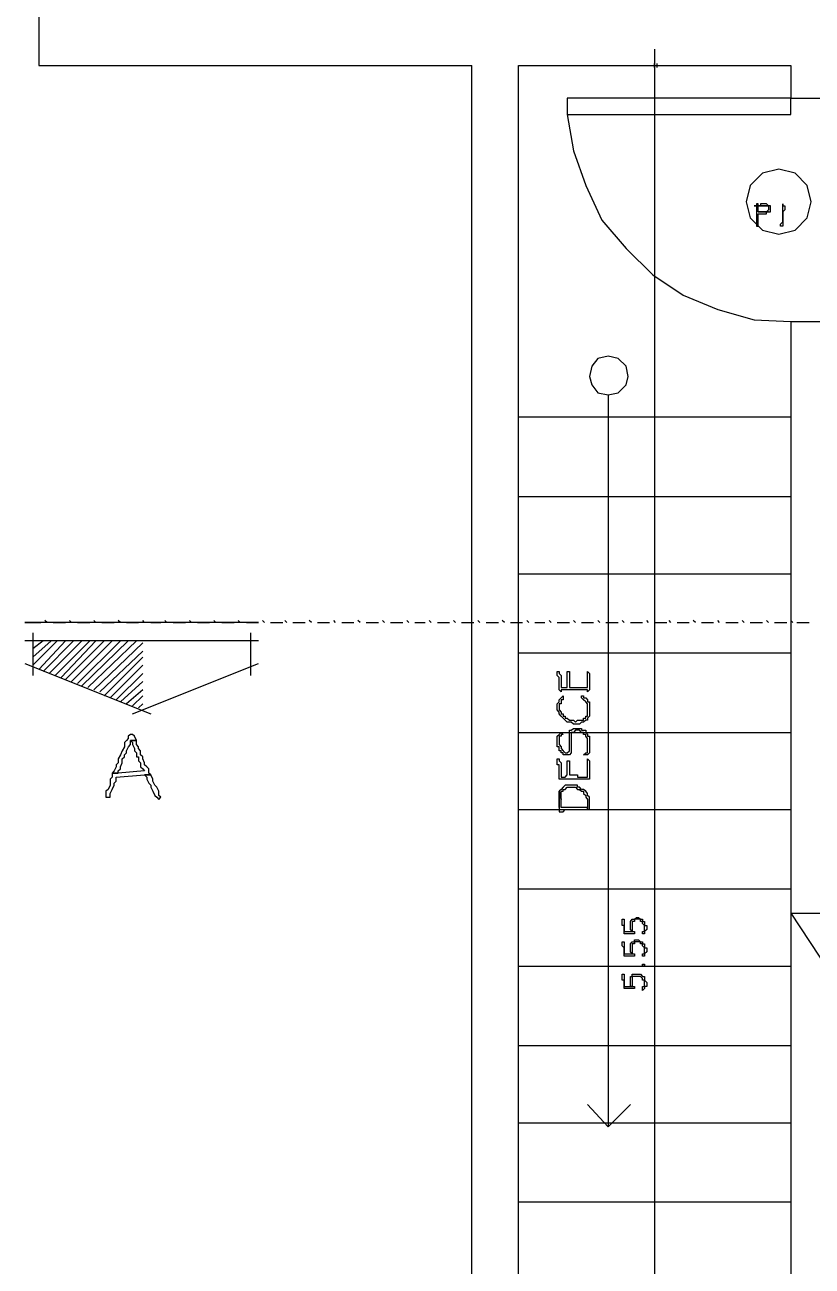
# Model space of a CAD drawing. Header units: millimetres. Extents: x -518.8 to -461.2, y 3.5 to 44.2.
# Drawn here: x -504.288 to -501.821, y 10.067 to 13.954 of the extents above; entities that cross this region are included whole.
import ezdxf

# ---------------------------------------------------------------- set-up
doc = ezdxf.new("R2010")
doc.units = ezdxf.units.MM
doc.header["$MEASUREMENT"] = 0
for name, color, linetype in [('10', 10, 'Continuous'), ('16', 16, 'Continuous'), ('3', 3, 'Continuous'), ('5', 5, 'Continuous'), ('6', 6, 'Continuous'), ('MYSOLIDS', 7, 'Continuous')]:
    doc.layers.add(name, color=color, linetype=linetype)

msp = doc.modelspace()

# ---------------------------------------------------------------- linework, layer by layer
at = {"layer": '10'}
for points in [[(-504.2436, 15.8067), (-504.2436, 13.827)], [(-504.2436, 13.827), (-502.888, 13.827)], [(-502.888, 8.1097), (-502.888, 13.827)], [(-500.5324, 8.2631), (-502.7414, 8.2631), (-502.7414, 8.2631), (-502.7414, 13.827)], [(-502.7414, 13.827), (-501.888, 13.827)], [(-501.888, 13.827), (-501.888, 13.7248)], [(-502.5887, 13.6736), (-501.888, 13.6736), (-501.888, 13.7248), (-502.5887, 13.7248), (-502.5887, 13.6736)], [(-501.888, 13.7248), (-501.7354, 13.7248)], [(-501.888, 13.0248), (-501.7354, 13.0248)], [(-501.888, 13.0248), (-501.888, 11.1721)], [(-501.888, 11.1721), (-500.5324, 11.1721)]]:
    msp.add_lwpolyline(points, dxfattribs=at)
at = {"layer": '16'}
for points in [[(-502.3151, 13.8774), (-502.3151, 8.212)], [(-502.6902, 13.827), (-502.2639, 13.827)], [(-502.3151, 13.8203), (-502.3151, 13.827), (-502.3151, 13.827), (-502.3151, 13.827), (-502.3151, 13.827), (-502.3151, 13.833)], [(-502.3083, 13.833), (-502.3083, 13.827), (-502.3083, 13.827), (-502.3083, 13.827), (-502.3083, 13.827), (-502.3083, 13.8203)]]:
    msp.add_lwpolyline(points, dxfattribs=at)
at = {"layer": '3'}
for points in [[(-502.7414, 12.4774), (-501.888, 12.4774)], [(-502.7414, 12.2353), (-501.888, 12.2353)], [(-502.7414, 11.9872), (-501.888, 11.9872)], [(-502.7414, 11.7383), (-501.888, 11.7383)], [(-502.7414, 11.4969), (-501.888, 11.4969)], [(-502.7414, 11.2488), (-501.888, 11.2488)], [(-501.888, 11.1721), (-500.5324, 9.1157)], [(-502.7414, 11.0067), (-501.888, 11.0067)], [(-502.7414, 10.7586), (-501.888, 10.7586)], [(-502.7414, 10.5165), (-501.888, 10.5165)], [(-502.7414, 10.2684), (-501.888, 10.2684)]]:
    msp.add_lwpolyline(points, dxfattribs=at)
at = {"layer": '5'}
for points in [[(-502.3978, 12.8526), (-502.4038, 12.8849), (-502.4293, 12.9097), (-502.4609, 12.9165), (-502.4933, 12.9097), (-502.5121, 12.8849), (-502.5188, 12.8526), (-502.5121, 12.827), (-502.4933, 12.8015), (-502.4609, 12.7954), (-502.4293, 12.8015), (-502.4038, 12.827), (-502.3978, 12.8526)], [(-502.4609, 12.7954), (-502.4609, 10.5037), (-502.391, 10.5736)], [(-502.4609, 10.5037), (-502.5248, 10.5736)]]:
    msp.add_lwpolyline(points, dxfattribs=at)
at = {"layer": '6'}
for points in [[(-502.5887, 13.6736), (-502.5692, 13.5594), (-502.5308, 13.4511), (-502.4805, 13.3428), (-502.4038, 13.2541), (-502.3211, 13.1714), (-502.2256, 13.1075), (-502.1173, 13.0631), (-502.003, 13.0308), (-501.888, 13.0248)], [(-501.8248, 13.4), (-501.8376, 13.4511), (-501.8752, 13.4894), (-501.9263, 13.5022), (-501.9775, 13.4894), (-502.0158, 13.4511), (-502.0286, 13.4), (-502.0158, 13.3496), (-501.9775, 13.3112), (-501.9263, 13.2985), (-501.8752, 13.3112), (-501.8376, 13.3496), (-501.8248, 13.4)], [(-501.888, 12.7255), (-502.7414, 12.7255)], [(-504.2181, 12.0827), (-504.2248, 12.0887)], [(-504.1421, 12.0827), (-504.1481, 12.0887)], [(-504.0654, 12.0827), (-504.0714, 12.0887)], [(-503.9887, 12.0827), (-503.9955, 12.0887)], [(-503.9128, 12.0827), (-503.9188, 12.0887)], [(-503.8429, 12.0827), (-503.8489, 12.0887)], [(-503.7662, 12.0827), (-503.7722, 12.0887)], [(-503.6895, 12.0827), (-503.6963, 12.0887)], [(-503.6136, 12.0827), (-503.6196, 12.0887)], [(-503.5369, 12.0827), (-503.5436, 12.0887)], [(-503.4669, 12.0827), (-503.4737, 12.0887)], [(-503.3902, 12.0827), (-503.397, 12.0887)], [(-503.3143, 12.0827), (-503.3203, 12.0887)], [(-503.2376, 12.0827), (-503.2444, 12.0887)], [(-503.1617, 12.0827), (-503.1677, 12.0887)], [(-503.085, 12.0827), (-503.091, 12.0887)], [(-503.0151, 12.0827), (-503.0211, 12.0887)], [(-502.9384, 12.0827), (-502.9451, 12.0887)], [(-502.8624, 12.0827), (-502.8684, 12.0887)], [(-502.7857, 12.0827), (-502.7925, 12.0887)], [(-502.709, 12.0827), (-502.7158, 12.0887)], [(-502.6391, 12.0827), (-502.6459, 12.0887)], [(-502.5632, 12.0827), (-502.5692, 12.0887)], [(-502.4865, 12.0827), (-502.4933, 12.0887)], [(-502.4105, 12.0827), (-502.4166, 12.0887)], [(-502.3339, 12.0827), (-502.3399, 12.0887)], [(-502.2639, 12.0827), (-502.2699, 12.0887)], [(-502.1872, 12.0827), (-502.194, 12.0887)], [(-502.1113, 12.0827), (-502.1173, 12.0887)], [(-502.0346, 12.0827), (-502.0406, 12.0887)], [(-501.9579, 12.0827), (-501.9647, 12.0887)], [(-501.882, 12.0827), (-501.888, 12.0887)], [(-504.288, 12.0827), (-504.2376, 12.0827)], [(-503.5564, 12.0827), (-504.288, 12.0827)], [(-504.2624, 12.0503), (-504.2624, 11.9172)], [(-504.1993, 12.0827), (-504.1609, 12.0827)], [(-504.1226, 12.0827), (-504.0842, 12.0827)], [(-504.0466, 12.0827), (-504.0083, 12.0827)], [(-503.9699, 12.0827), (-503.9316, 12.0827)], [(-503.8933, 12.0827), (-503.8617, 12.0827)], [(-503.8233, 12.0827), (-503.785, 12.0827)], [(-503.7474, 12.0827), (-503.709, 12.0827)], [(-503.6707, 12.0827), (-503.6324, 12.0827)], [(-503.594, 12.0827), (-503.5564, 12.0827)], [(-503.5812, 12.0503), (-503.5812, 11.9172)], [(-503.5181, 12.0827), (-503.4797, 12.0827)], [(-503.4481, 12.0827), (-503.4098, 12.0827)], [(-503.3714, 12.0827), (-503.3331, 12.0827)], [(-503.2948, 12.0827), (-503.2572, 12.0827)], [(-503.2188, 12.0827), (-503.1805, 12.0827)], [(-503.1421, 12.0827), (-503.1038, 12.0827)], [(-503.0662, 12.0827), (-503.0339, 12.0827)], [(-502.9955, 12.0827), (-502.9579, 12.0827)], [(-502.9196, 12.0827), (-502.8812, 12.0827)], [(-502.8429, 12.0827), (-502.8045, 12.0827)], [(-502.7669, 12.0827), (-502.7286, 12.0827)], [(-502.6902, 12.0827), (-502.6587, 12.0827)], [(-502.6203, 12.0827), (-502.582, 12.0827)], [(-502.5436, 12.0827), (-502.506, 12.0827)], [(-502.4677, 12.0827), (-502.4293, 12.0827)], [(-502.391, 12.0827), (-502.3527, 12.0827)], [(-502.3151, 12.0827), (-502.2767, 12.0827)], [(-502.2444, 12.0827), (-502.2068, 12.0827)], [(-502.1684, 12.0827), (-502.1301, 12.0827)], [(-502.0918, 12.0827), (-502.0534, 12.0827)], [(-502.0158, 12.0827), (-501.9775, 12.0827)], [(-501.9391, 12.0827), (-501.9008, 12.0827)], [(-501.8692, 12.0827), (-501.8308, 12.0827)], [(-503.5564, 12.0248), (-504.288, 12.0248)], [(-504.1865, 12.0248), (-504.2624, 11.9488)], [(-504.2053, 12.0248), (-504.2624, 11.9744)], [(-504.2308, 12.0248), (-504.2624, 12)], [(-504.2564, 12.0248), (-504.2624, 12.0248)], [(-504.1609, 12.0248), (-504.2436, 11.936)], [(-504.1354, 12.0248), (-504.2308, 11.9293)], [(-504.1098, 12.0248), (-504.2121, 11.9233)], [(-504.0842, 12.0248), (-504.1925, 11.9172)], [(-504.0654, 12.0248), (-504.1737, 11.9105)], [(-504.0399, 12.0248), (-504.1609, 11.9045)], [(-504.0143, 12.0248), (-504.1421, 11.8977)], [(-503.9887, 12.0248), (-504.1226, 11.8917)], [(-503.9639, 12.0248), (-504.1098, 11.8849)], [(-503.9384, 12.0248), (-504.091, 11.8789)], [(-503.9188, 12.0188), (-504.0714, 11.8721)], [(-503.9188, 11.9932), (-504.0527, 11.8661)], [(-503.9188, 11.9744), (-504.0399, 11.8533)], [(-504.288, 11.9548), (-503.8933, 11.7962)], [(-503.9188, 11.9488), (-504.0211, 11.8466)], [(-503.9511, 11.7962), (-503.5564, 11.9548)], [(-503.9188, 11.9233), (-504.0015, 11.8406)], [(-503.9188, 11.8977), (-503.9887, 11.8338)], [(-503.9188, 11.8721), (-503.9699, 11.8278)], [(-503.9188, 11.8533), (-503.9511, 11.8218)], [(-503.9188, 11.8278), (-503.9316, 11.815)], [(-501.888, 11.1721), (-501.888, 9.1157)]]:
    msp.add_lwpolyline(points, dxfattribs=at)
at = {"layer": 'MYSOLIDS'}
for points in [[(-501.9963, 13.3939), (-501.9963, 13.3939), (-501.9963, 13.3872), (-501.9963, 13.3872), (-502.003, 13.3872), (-501.9707, 13.3872), (-501.9707, 13.3872), (-501.9647, 13.3872), (-501.9647, 13.3872), (-501.9579, 13.3872), (-501.9579, 13.3872), (-501.9579, 13.3812), (-501.9579, 13.3812), (-501.9579, 13.3812), (-501.9579, 13.3744), (-501.9579, 13.3744), (-501.9647, 13.3684), (-501.9647, 13.3684), (-501.9647, 13.3684), (-501.9707, 13.3684), (-501.9707, 13.3684), (-501.9707, 13.3684), (-501.9775, 13.3684), (-501.9775, 13.3684), (-501.9835, 13.3684), (-501.9902, 13.3684), (-501.9902, 13.3684), (-501.9579, 13.3684), (-501.9579, 13.3684), (-501.9579, 13.3684), (-501.9519, 13.3684), (-501.9519, 13.3744), (-501.9519, 13.3744), (-501.9519, 13.3812), (-501.9519, 13.3812), (-501.9519, 13.3812), (-501.9519, 13.3872), (-501.9579, 13.3872), (-501.9579, 13.3872), (-501.9902, 13.3872), (-501.9902, 13.3939), (-501.9963, 13.3939), (-501.9963, 13.3939)], [(-502.003, 13.3872), (-501.9963, 13.3872), (-501.9963, 13.3872), (-501.9963, 13.3812), (-501.9963, 13.3812), (-501.9963, 13.3744), (-501.9963, 13.3744), (-501.9963, 13.3684), (-501.9963, 13.3684), (-501.9963, 13.3624), (-501.9963, 13.3624), (-501.9963, 13.3556), (-501.9963, 13.3556), (-501.9963, 13.3496), (-501.9963, 13.3428), (-501.9963, 13.3428), (-501.9963, 13.3368), (-501.9963, 13.3368), (-501.9963, 13.33), (-501.9963, 13.33), (-501.9963, 13.324), (-501.9963, 13.324), (-501.9963, 13.324), (-501.9963, 13.324), (-501.9963, 13.324), (-501.9902, 13.324), (-501.9902, 13.324), (-501.9902, 13.33), (-501.9902, 13.33), (-501.9902, 13.3368), (-501.9902, 13.3368), (-501.9902, 13.3428), (-501.9902, 13.3428), (-501.9902, 13.3496), (-501.9902, 13.3496), (-501.9902, 13.3556), (-501.9902, 13.3556), (-501.9902, 13.3556), (-501.9902, 13.3624), (-501.9902, 13.3624), (-501.9902, 13.3624), (-501.9835, 13.3624), (-501.9835, 13.3624), (-501.9775, 13.3624), (-501.9707, 13.3624), (-501.9707, 13.3624), (-501.9647, 13.3624), (-501.9647, 13.3624), (-501.9647, 13.3684), (-501.9579, 13.3684), (-501.9902, 13.3684), (-501.9902, 13.3684), (-501.9902, 13.3744), (-501.9902, 13.3744), (-501.9902, 13.3744), (-501.9902, 13.3812), (-501.9902, 13.3812), (-501.9902, 13.3872), (-501.9902, 13.3872), (-501.9835, 13.3872), (-501.9835, 13.3872), (-501.9775, 13.3872), (-501.9775, 13.3872), (-501.9775, 13.3872), (-501.9707, 13.3872), (-501.9707, 13.3872), (-502.003, 13.3872), (-502.003, 13.3872)], [(-501.9707, 13.3939), (-501.9707, 13.3939), (-501.9775, 13.3939), (-501.9775, 13.3939), (-501.9835, 13.3939), (-501.9835, 13.3872), (-501.9902, 13.3872), (-501.9902, 13.3872), (-501.9579, 13.3872), (-501.9579, 13.3872), (-501.9647, 13.3939), (-501.9647, 13.3939), (-501.9707, 13.3939), (-501.9707, 13.3939)], [(-501.9203, 13.324), (-501.9203, 13.33), (-501.9203, 13.33), (-501.9203, 13.33), (-501.9136, 13.3368), (-501.9136, 13.3368), (-501.9136, 13.3428), (-501.9136, 13.3428), (-501.9136, 13.3496), (-501.9136, 13.3496), (-501.9136, 13.3556), (-501.9136, 13.3556), (-501.9136, 13.3624), (-501.9136, 13.3624), (-501.9136, 13.3684), (-501.9136, 13.3684), (-501.9136, 13.3744), (-501.9136, 13.3744), (-501.9136, 13.3812), (-501.9136, 13.3812), (-501.9136, 13.3872), (-501.9136, 13.3872), (-501.9136, 13.3872), (-501.9136, 13.3872), (-501.9136, 13.3939), (-501.9136, 13.3939), (-501.9136, 13.3872), (-501.9136, 13.3872), (-501.9075, 13.3872), (-501.9075, 13.3872), (-501.9075, 13.3812), (-501.9075, 13.3812), (-501.9075, 13.3744), (-501.9075, 13.3744), (-501.9136, 13.3684), (-501.9136, 13.3684), (-501.9136, 13.3624), (-501.9136, 13.3624), (-501.9136, 13.3556), (-501.9136, 13.3556), (-501.9136, 13.3496), (-501.9136, 13.3496), (-501.9136, 13.3428), (-501.9136, 13.3368), (-501.9136, 13.3368), (-501.9136, 13.33), (-501.9136, 13.33), (-501.9136, 13.33), (-501.9136, 13.324), (-501.9136, 13.324), (-501.9136, 13.324), (-501.9136, 13.324), (-501.9136, 13.324), (-501.9136, 13.324), (-501.9136, 13.324), (-501.9136, 13.324), (-501.9203, 13.324), (-501.9203, 13.324), (-501.9203, 13.324), (-501.9203, 13.324), (-501.9203, 13.324)], [(-502.5887, 11.8789), (-502.5887, 11.9233), (-502.5887, 11.9233), (-502.5887, 11.9293), (-502.5887, 11.9293), (-502.5887, 11.9293), (-502.5887, 11.9293), (-502.582, 11.9293), (-502.582, 11.9293), (-502.582, 11.9233), (-502.582, 11.9233), (-502.582, 11.8789), (-502.576, 11.8789), (-502.576, 11.8789), (-502.576, 11.8789), (-502.576, 11.8789), (-502.5692, 11.8789), (-502.5632, 11.8789), (-502.5564, 11.8789), (-502.5564, 11.8789), (-502.5504, 11.8789), (-502.5504, 11.8789), (-502.5436, 11.8789), (-502.5376, 11.8789), (-502.5376, 11.8789), (-502.5308, 11.8789), (-502.5248, 11.8789), (-502.5248, 11.8789), (-502.5248, 11.8789), (-502.5248, 11.8849), (-502.5248, 11.8917), (-502.5248, 11.8977), (-502.5248, 11.8977), (-502.5248, 11.9045), (-502.5248, 11.9045), (-502.5248, 11.9105), (-502.5248, 11.9172), (-502.5248, 11.9233), (-502.5248, 11.9233), (-502.5248, 11.9293), (-502.5248, 11.9293), (-502.5248, 11.9293), (-502.5248, 11.9293), (-502.5248, 11.9293), (-502.5248, 11.9293), (-502.5188, 11.9233), (-502.5188, 11.9233), (-502.5188, 11.9172), (-502.5188, 11.9172), (-502.5188, 11.9105), (-502.5188, 11.9045), (-502.5188, 11.8977), (-502.5188, 11.8977), (-502.5188, 11.8917), (-502.5188, 11.8849), (-502.5188, 11.8789), (-502.5188, 11.8789), (-502.5188, 11.8721), (-502.5188, 11.8721), (-502.5188, 11.8721), (-502.5188, 11.8721), (-502.5248, 11.8661), (-502.5248, 11.8661), (-502.5248, 11.8721), (-502.5248, 11.8721), (-502.5308, 11.8721), (-502.5376, 11.8721), (-502.5436, 11.8721), (-502.5436, 11.8721), (-502.5504, 11.8721), (-502.5564, 11.8721), (-502.5632, 11.8721), (-502.5632, 11.8721), (-502.5692, 11.8721), (-502.5692, 11.8721), (-502.576, 11.8721), (-502.582, 11.8721), (-502.5887, 11.8721), (-502.5948, 11.8721), (-502.5948, 11.8721), (-502.6015, 11.8721), (-502.6075, 11.8721), (-502.6075, 11.8721), (-502.6075, 11.8661), (-502.6075, 11.8661), (-502.6143, 11.8721), (-502.6143, 11.8721), (-502.6143, 11.8721), (-502.6143, 11.8789), (-502.6143, 11.8789), (-502.6143, 11.8849), (-502.6143, 11.8917), (-502.6143, 11.8917), (-502.6143, 11.8977), (-502.6143, 11.8977), (-502.6143, 11.9045), (-502.6143, 11.9045), (-502.6143, 11.9105), (-502.6203, 11.9172), (-502.6203, 11.9233), (-502.6203, 11.9233), (-502.6203, 11.9293), (-502.6203, 11.9293), (-502.6203, 11.9293), (-502.6203, 11.9293), (-502.6143, 11.9293), (-502.6143, 11.9293), (-502.6143, 11.9293), (-502.6143, 11.9293), (-502.6143, 11.9293), (-502.6143, 11.9233), (-502.6075, 11.9172), (-502.6075, 11.9105), (-502.6075, 11.9045), (-502.6075, 11.8977), (-502.6075, 11.8917), (-502.6075, 11.8917), (-502.6075, 11.8849), (-502.6075, 11.8789), (-502.6075, 11.8789), (-502.6015, 11.8789), (-502.6015, 11.8789), (-502.5948, 11.8789), (-502.5948, 11.8789), (-502.5887, 11.8789), (-502.5887, 11.8789), (-502.5887, 11.8789), (-502.5887, 11.8789), (-502.5887, 11.8789)], [(-502.6143, 11.815), (-502.6143, 11.815), (-502.6143, 11.809), (-502.6075, 11.8022), (-502.6075, 11.8022), (-502.6075, 11.7962), (-502.6015, 11.7962), (-502.6015, 11.7894), (-502.5948, 11.7894), (-502.5948, 11.7834), (-502.5948, 11.7834), (-502.5887, 11.7834), (-502.582, 11.7766), (-502.582, 11.7766), (-502.582, 11.7766), (-502.576, 11.7766), (-502.5692, 11.7766), (-502.5632, 11.7706), (-502.5632, 11.7706), (-502.5564, 11.7766), (-502.5504, 11.7766), (-502.5504, 11.7766), (-502.5436, 11.7766), (-502.5376, 11.7766), (-502.5376, 11.7834), (-502.5308, 11.7834), (-502.5308, 11.7894), (-502.5248, 11.7894), (-502.5248, 11.7962), (-502.5248, 11.7962), (-502.5248, 11.8022), (-502.5248, 11.809), (-502.5248, 11.809), (-502.5248, 11.815), (-502.5248, 11.8218), (-502.5248, 11.8218), (-502.5248, 11.8278), (-502.5248, 11.8278), (-502.5308, 11.8338), (-502.5308, 11.8338), (-502.5376, 11.8406), (-502.5376, 11.8406), (-502.5376, 11.8406), (-502.5436, 11.8466), (-502.5436, 11.8466), (-502.5436, 11.8533), (-502.5436, 11.8533), (-502.5436, 11.8533), (-502.5436, 11.8533), (-502.5376, 11.8533), (-502.5376, 11.8466), (-502.5308, 11.8466), (-502.5308, 11.8466), (-502.5248, 11.8406), (-502.5248, 11.8338), (-502.5188, 11.8338), (-502.5188, 11.8278), (-502.5188, 11.8278), (-502.5188, 11.8218), (-502.5188, 11.8218), (-502.5188, 11.815), (-502.5188, 11.809), (-502.5188, 11.809), (-502.5188, 11.8022), (-502.5188, 11.8022), (-502.5188, 11.7962), (-502.5188, 11.7894), (-502.5188, 11.7894), (-502.5248, 11.7834), (-502.5248, 11.7766), (-502.5248, 11.7766), (-502.5308, 11.7766), (-502.5376, 11.7706), (-502.5376, 11.7706), (-502.5436, 11.7706), (-502.5436, 11.7706), (-502.5504, 11.7639), (-502.5564, 11.7639), (-502.5632, 11.7639), (-502.5632, 11.7639), (-502.5692, 11.7639), (-502.576, 11.7706), (-502.576, 11.7706), (-502.582, 11.7706), (-502.5887, 11.7706), (-502.5887, 11.7706), (-502.5948, 11.7766), (-502.5948, 11.7766), (-502.6015, 11.7834), (-502.6015, 11.7834), (-502.6075, 11.7894), (-502.6075, 11.7894), (-502.6143, 11.7962), (-502.6143, 11.7962), (-502.6143, 11.8022), (-502.6203, 11.809), (-502.6203, 11.809), (-502.6203, 11.815), (-502.6203, 11.815), (-502.6203, 11.8218), (-502.6203, 11.8278), (-502.6203, 11.8278), (-502.6143, 11.8338), (-502.6143, 11.8406), (-502.6143, 11.8406), (-502.6075, 11.8466), (-502.6075, 11.8466), (-502.6015, 11.8533), (-502.6015, 11.8533), (-502.6015, 11.8533), (-502.6015, 11.8533), (-502.6015, 11.8466), (-502.6015, 11.8466), (-502.6015, 11.8466), (-502.6015, 11.8406), (-502.6015, 11.8406), (-502.6015, 11.8406), (-502.6075, 11.8406), (-502.6075, 11.8338), (-502.6075, 11.8278), (-502.6143, 11.8278), (-502.6143, 11.8218), (-502.6143, 11.815), (-502.6143, 11.815), (-502.6143, 11.815), (-502.6143, 11.815)], [(-502.6015, 11.7323), (-502.6075, 11.7323), (-502.6075, 11.7323), (-502.6075, 11.7323), (-502.6075, 11.7323), (-502.6075, 11.7263), (-502.6143, 11.7263), (-502.6143, 11.7195), (-502.6143, 11.7135), (-502.6143, 11.7135), (-502.6143, 11.7067), (-502.6143, 11.7007), (-502.6143, 11.7007), (-502.6075, 11.6939), (-502.6075, 11.6879), (-502.6075, 11.6879), (-502.6015, 11.6812), (-502.6015, 11.6812), (-502.5948, 11.6751), (-502.5948, 11.6751), (-502.5887, 11.6751), (-502.5887, 11.6751), (-502.582, 11.6812), (-502.582, 11.6812), (-502.582, 11.6879), (-502.582, 11.6879), (-502.582, 11.6939), (-502.582, 11.6939), (-502.582, 11.7007), (-502.582, 11.7067), (-502.582, 11.7067), (-502.582, 11.7135), (-502.582, 11.7195), (-502.582, 11.7195), (-502.582, 11.7263), (-502.582, 11.7323), (-502.582, 11.7323), (-502.582, 11.7383), (-502.582, 11.7451), (-502.576, 11.7451), (-502.576, 11.7451), (-502.5692, 11.7511), (-502.5692, 11.7511), (-502.5632, 11.7511), (-502.5564, 11.7511), (-502.5564, 11.7511), (-502.5504, 11.7511), (-502.5436, 11.7511), (-502.5436, 11.7451), (-502.5376, 11.7451), (-502.5308, 11.7451), (-502.5308, 11.7383), (-502.5248, 11.7323), (-502.5248, 11.7323), (-502.5248, 11.7323), (-502.5248, 11.7263), (-502.5188, 11.7263), (-502.5188, 11.7195), (-502.5188, 11.7135), (-502.5188, 11.7135), (-502.5188, 11.7067), (-502.5188, 11.7007), (-502.5188, 11.6939), (-502.5188, 11.6939), (-502.5188, 11.6879), (-502.5188, 11.6812), (-502.5188, 11.6812), (-502.5188, 11.6751), (-502.5188, 11.6751), (-502.5248, 11.6684), (-502.5248, 11.6684), (-502.5308, 11.6684), (-502.5308, 11.6684), (-502.5376, 11.6684), (-502.5376, 11.6684), (-502.5376, 11.6684), (-502.5376, 11.6684), (-502.5308, 11.6751), (-502.5308, 11.6751), (-502.5308, 11.6751), (-502.5308, 11.6751), (-502.5248, 11.6751), (-502.5248, 11.6812), (-502.5248, 11.6812), (-502.5248, 11.6879), (-502.5248, 11.6879), (-502.5248, 11.6939), (-502.5248, 11.7007), (-502.5248, 11.7067), (-502.5248, 11.7067), (-502.5248, 11.7135), (-502.5248, 11.7195), (-502.5248, 11.7195), (-502.5308, 11.7263), (-502.5308, 11.7323), (-502.5308, 11.7323), (-502.5376, 11.7323), (-502.5376, 11.7383), (-502.5436, 11.7383), (-502.5436, 11.7383), (-502.5504, 11.7451), (-502.5564, 11.7451), (-502.5564, 11.7451), (-502.5632, 11.7451), (-502.5692, 11.7383), (-502.5692, 11.7383), (-502.576, 11.7383), (-502.576, 11.7323), (-502.576, 11.7323), (-502.576, 11.7263), (-502.576, 11.7263), (-502.576, 11.7195), (-502.576, 11.7195), (-502.576, 11.7135), (-502.576, 11.7067), (-502.576, 11.7007), (-502.576, 11.6939), (-502.576, 11.6939), (-502.576, 11.6879), (-502.576, 11.6812), (-502.576, 11.6812), (-502.576, 11.6751), (-502.576, 11.6751), (-502.582, 11.6684), (-502.582, 11.6684), (-502.5887, 11.6684), (-502.5887, 11.6684), (-502.5948, 11.6684), (-502.6015, 11.6684), (-502.6015, 11.6751), (-502.6075, 11.6751), (-502.6075, 11.6812), (-502.6143, 11.6812), (-502.6143, 11.6879), (-502.6143, 11.6879), (-502.6143, 11.6939), (-502.6203, 11.6939), (-502.6203, 11.7007), (-502.6203, 11.7067), (-502.6203, 11.7135), (-502.6203, 11.7135), (-502.6203, 11.7195), (-502.6203, 11.7195), (-502.6203, 11.7263), (-502.6143, 11.7323), (-502.6143, 11.7323), (-502.6075, 11.7383), (-502.6075, 11.7383), (-502.6075, 11.7383), (-502.6075, 11.7383), (-502.6015, 11.7323), (-502.6015, 11.7323), (-502.6015, 11.7323), (-502.6015, 11.7323), (-502.6015, 11.7323)], [(-503.9384, 11.7135), (-503.9572, 11.7135), (-503.9511, 11.7067), (-503.9511, 11.7007), (-503.9444, 11.6879), (-503.9444, 11.6812), (-503.9384, 11.6751), (-503.9384, 11.6624), (-503.9316, 11.6624), (-503.9316, 11.6496), (-503.9256, 11.6428), (-503.9256, 11.6308), (-503.9188, 11.624), (-503.9128, 11.618), (-503.9955, 11.6112), (-504.0143, 11.6112), (-504.0143, 11.5985), (-504.0211, 11.5924), (-504.0211, 11.5857), (-504.0211, 11.5729), (-504.0211, 11.5729), (-504.0271, 11.5601), (-504.0339, 11.5541), (-504.0339, 11.5413), (-504.0339, 11.5413), (-504.0339, 11.5353), (-504.0271, 11.5353), (-504.0271, 11.5353), (-504.0211, 11.5353), (-504.0211, 11.5473), (-504.0143, 11.5601), (-504.0143, 11.5601), (-504.0083, 11.5729), (-504.0083, 11.5797), (-504.0015, 11.5857), (-504.0015, 11.5985), (-503.9128, 11.6052), (-503.8933, 11.6052), (-503.9, 11.6112), (-503.9, 11.624), (-503.906, 11.6308), (-503.9128, 11.6368), (-503.9128, 11.6428), (-503.9188, 11.6556), (-503.9188, 11.6624), (-503.9256, 11.6684), (-503.9256, 11.6751), (-503.9256, 11.6812), (-503.9316, 11.6879), (-503.9316, 11.6939), (-503.9384, 11.7007), (-503.9384, 11.7067), (-503.9384, 11.7135), (-503.9384, 11.7135)], [(-503.9572, 11.7323), (-503.9572, 11.7323), (-503.9572, 11.7323), (-503.9639, 11.7263), (-503.9639, 11.7195), (-503.9699, 11.7135), (-503.976, 11.7067), (-503.976, 11.6939), (-503.9827, 11.6812), (-503.9887, 11.6684), (-503.9955, 11.6556), (-503.9955, 11.6496), (-503.9955, 11.6428), (-504.0015, 11.6368), (-504.0015, 11.6308), (-504.0083, 11.618), (-504.0143, 11.6112), (-503.9955, 11.6112), (-503.9955, 11.618), (-503.9887, 11.624), (-503.9887, 11.6308), (-503.9827, 11.6428), (-503.9827, 11.6496), (-503.9827, 11.6556), (-503.976, 11.6624), (-503.976, 11.6684), (-503.9699, 11.6751), (-503.9699, 11.6812), (-503.9632, 11.6939), (-503.9572, 11.7007), (-503.9572, 11.7135), (-503.9384, 11.7135), (-503.9444, 11.7263), (-503.9511, 11.7323), (-503.9572, 11.7323), (-503.9572, 11.7323)], [(-502.5887, 11.6052), (-502.5887, 11.6496), (-502.5887, 11.6496), (-502.5887, 11.6496), (-502.5887, 11.6496), (-502.5887, 11.6496), (-502.5887, 11.6496), (-502.582, 11.6496), (-502.582, 11.6496), (-502.582, 11.6496), (-502.582, 11.6496), (-502.582, 11.6052), (-502.576, 11.6052), (-502.576, 11.6052), (-502.576, 11.6052), (-502.576, 11.6052), (-502.5692, 11.6052), (-502.5632, 11.6052), (-502.5564, 11.6052), (-502.5564, 11.5985), (-502.5504, 11.5985), (-502.5504, 11.5985), (-502.5436, 11.5985), (-502.5376, 11.5985), (-502.5376, 11.5985), (-502.5308, 11.5985), (-502.5248, 11.5985), (-502.5248, 11.5985), (-502.5248, 11.6052), (-502.5248, 11.6112), (-502.5248, 11.6112), (-502.5248, 11.618), (-502.5248, 11.624), (-502.5248, 11.6308), (-502.5248, 11.6308), (-502.5248, 11.6368), (-502.5248, 11.6368), (-502.5248, 11.6428), (-502.5248, 11.6496), (-502.5248, 11.6496), (-502.5248, 11.6556), (-502.5248, 11.6556), (-502.5248, 11.6556), (-502.5248, 11.6556), (-502.5248, 11.6556), (-502.5188, 11.6496), (-502.5188, 11.6428), (-502.5188, 11.6368), (-502.5188, 11.6368), (-502.5188, 11.6308), (-502.5188, 11.6308), (-502.5188, 11.624), (-502.5188, 11.618), (-502.5188, 11.6112), (-502.5188, 11.6112), (-502.5188, 11.6052), (-502.5188, 11.6052), (-502.5188, 11.5985), (-502.5188, 11.5985), (-502.5188, 11.5924), (-502.5188, 11.5924), (-502.5248, 11.5924), (-502.5248, 11.5924), (-502.5248, 11.5924), (-502.5248, 11.5924), (-502.5308, 11.5924), (-502.5376, 11.5924), (-502.5436, 11.5924), (-502.5436, 11.5924), (-502.5504, 11.5924), (-502.5564, 11.5924), (-502.5632, 11.5924), (-502.5632, 11.5924), (-502.5692, 11.5924), (-502.5692, 11.5924), (-502.576, 11.5924), (-502.582, 11.5924), (-502.5887, 11.5924), (-502.5948, 11.5924), (-502.5948, 11.5924), (-502.6015, 11.5924), (-502.6075, 11.5924), (-502.6075, 11.5924), (-502.6075, 11.5924), (-502.6075, 11.5924), (-502.6143, 11.5924), (-502.6143, 11.5924), (-502.6143, 11.5985), (-502.6143, 11.5985), (-502.6143, 11.6052), (-502.6143, 11.6112), (-502.6143, 11.6112), (-502.6143, 11.6112), (-502.6143, 11.618), (-502.6143, 11.624), (-502.6143, 11.624), (-502.6143, 11.6308), (-502.6143, 11.6368), (-502.6203, 11.6368), (-502.6203, 11.6428), (-502.6203, 11.6496), (-502.6203, 11.6496), (-502.6203, 11.6496), (-502.6203, 11.6556), (-502.6203, 11.6556), (-502.6143, 11.6556), (-502.6143, 11.6556), (-502.6143, 11.6556), (-502.6143, 11.6556), (-502.6143, 11.6496), (-502.6143, 11.6496), (-502.6075, 11.6428), (-502.6075, 11.6368), (-502.6075, 11.6308), (-502.6075, 11.624), (-502.6075, 11.618), (-502.6075, 11.6112), (-502.6075, 11.6052), (-502.6075, 11.6052), (-502.6075, 11.5985), (-502.6015, 11.5985), (-502.6015, 11.5985), (-502.5948, 11.5985), (-502.5948, 11.5985), (-502.5887, 11.6052), (-502.5887, 11.6052), (-502.5887, 11.6052), (-502.5887, 11.6052), (-502.5887, 11.6052)], [(-503.8933, 11.6052), (-503.9128, 11.6052), (-503.906, 11.5985), (-503.906, 11.5924), (-503.9, 11.5797), (-503.8933, 11.5729), (-503.8933, 11.5669), (-503.8872, 11.5541), (-503.8805, 11.5413), (-503.8745, 11.5353), (-503.8745, 11.5353), (-503.8684, 11.5285), (-503.8617, 11.5353), (-503.8617, 11.5353), (-503.8684, 11.5413), (-503.8684, 11.5541), (-503.8745, 11.5669), (-503.8805, 11.5729), (-503.8872, 11.5857), (-503.8872, 11.5924), (-503.8933, 11.6052), (-503.8933, 11.6052)], [(-502.6143, 11.5541), (-502.6075, 11.5285), (-502.6075, 11.5353), (-502.6075, 11.5353), (-502.6075, 11.5413), (-502.6075, 11.5473), (-502.6075, 11.5541), (-502.6015, 11.5541), (-502.6015, 11.5601), (-502.6015, 11.5601), (-502.6015, 11.5601), (-502.5948, 11.5601), (-502.5887, 11.5669), (-502.5887, 11.5669), (-502.582, 11.5669), (-502.576, 11.5669), (-502.5692, 11.5669), (-502.5692, 11.5669), (-502.5632, 11.5669), (-502.5564, 11.5601), (-502.5564, 11.5601), (-502.5504, 11.5601), (-502.5504, 11.5601), (-502.5436, 11.5541), (-502.5376, 11.5541), (-502.5376, 11.5473), (-502.5376, 11.5473), (-502.5308, 11.5413), (-502.5308, 11.5413), (-502.5308, 11.5353), (-502.5248, 11.5285), (-502.5248, 11.5225), (-502.5248, 11.5225), (-502.5248, 11.5225), (-502.5248, 11.5157), (-502.5248, 11.5097), (-502.5248, 11.5097), (-502.5248, 11.503), (-502.5248, 11.4969), (-502.5248, 11.4969), (-502.5188, 11.4969), (-502.5188, 11.4969), (-502.5188, 11.503), (-502.5188, 11.503), (-502.5188, 11.5097), (-502.5188, 11.5157), (-502.5188, 11.5157), (-502.5188, 11.5225), (-502.5188, 11.5285), (-502.5188, 11.5285), (-502.5188, 11.5353), (-502.5248, 11.5413), (-502.5248, 11.5413), (-502.5248, 11.5473), (-502.5248, 11.5473), (-502.5308, 11.5541), (-502.5308, 11.5541), (-502.5376, 11.5601), (-502.5376, 11.5601), (-502.5436, 11.5601), (-502.5504, 11.5669), (-502.5504, 11.5669), (-502.5564, 11.5669), (-502.5564, 11.5729), (-502.5632, 11.5729), (-502.5692, 11.5729), (-502.5692, 11.5729), (-502.576, 11.5729), (-502.576, 11.5729), (-502.582, 11.5729), (-502.5887, 11.5729), (-502.5948, 11.5729), (-502.5948, 11.5729), (-502.6015, 11.5669), (-502.6015, 11.5669), (-502.6075, 11.5601), (-502.6075, 11.5601), (-502.6075, 11.5601), (-502.6143, 11.5541), (-502.6143, 11.5541)], [(-502.6143, 11.4969), (-502.6143, 11.4969), (-502.6143, 11.4902), (-502.6075, 11.4902), (-502.6075, 11.4902), (-502.6015, 11.4902), (-502.5948, 11.4969), (-502.5948, 11.4969), (-502.5887, 11.4969), (-502.582, 11.4969), (-502.576, 11.4969), (-502.576, 11.4969), (-502.5692, 11.4969), (-502.5632, 11.4969), (-502.5564, 11.4969), (-502.5564, 11.4969), (-502.5504, 11.4969), (-502.5436, 11.4969), (-502.5436, 11.4969), (-502.5376, 11.4969), (-502.5308, 11.4969), (-502.5248, 11.4969), (-502.5248, 11.4969), (-502.5248, 11.503), (-502.5248, 11.503), (-502.5308, 11.503), (-502.5376, 11.503), (-502.5376, 11.503), (-502.5436, 11.503), (-502.5504, 11.503), (-502.5564, 11.503), (-502.5564, 11.503), (-502.5632, 11.503), (-502.5632, 11.503), (-502.5692, 11.503), (-502.576, 11.503), (-502.582, 11.503), (-502.582, 11.503), (-502.5887, 11.503), (-502.5948, 11.503), (-502.6015, 11.503), (-502.6015, 11.503), (-502.6075, 11.503), (-502.6075, 11.503), (-502.6075, 11.5097), (-502.6075, 11.5097), (-502.6075, 11.5157), (-502.6075, 11.5225), (-502.6075, 11.5225), (-502.6075, 11.5285), (-502.6075, 11.5285), (-502.6143, 11.5541), (-502.6143, 11.5541), (-502.6143, 11.503), (-502.6143, 11.4969), (-502.6143, 11.4969), (-502.6143, 11.4969)], [(-502.6143, 11.5353), (-502.6143, 11.5285), (-502.6143, 11.5225), (-502.6143, 11.5225), (-502.6143, 11.5225), (-502.6143, 11.5157), (-502.6143, 11.5097), (-502.6143, 11.503), (-502.6143, 11.503), (-502.6143, 11.5541), (-502.6143, 11.5473), (-502.6143, 11.5413), (-502.6143, 11.5413), (-502.6143, 11.5353), (-502.6143, 11.5353)], [(-502.4105, 11.115), (-502.4038, 11.115), (-502.4038, 11.115), (-502.4038, 11.115), (-502.3978, 11.115), (-502.391, 11.115), (-502.391, 11.115), (-502.385, 11.115), (-502.385, 11.115), (-502.385, 11.115), (-502.391, 11.121), (-502.391, 11.121), (-502.391, 11.121), (-502.391, 11.1278), (-502.391, 11.1278), (-502.391, 11.1338), (-502.391, 11.1338), (-502.391, 11.1406), (-502.391, 11.1406), (-502.391, 11.1466), (-502.391, 11.1466), (-502.385, 11.1533), (-502.385, 11.1533), (-502.385, 11.1533), (-502.3782, 11.1533), (-502.3782, 11.1533), (-502.3722, 11.1594), (-502.3722, 11.1594), (-502.3722, 11.1594), (-502.3654, 11.1594), (-502.3654, 11.1594), (-502.3594, 11.1533), (-502.3594, 11.1533), (-502.3594, 11.1533), (-502.3527, 11.1533), (-502.3527, 11.1466), (-502.3527, 11.1466), (-502.3466, 11.1466), (-502.3466, 11.1406), (-502.3466, 11.1406), (-502.3466, 11.1406), (-502.3466, 11.1338), (-502.3399, 11.1338), (-502.3399, 11.1278), (-502.3399, 11.1278), (-502.3399, 11.121), (-502.3399, 11.121), (-502.3466, 11.115), (-502.3466, 11.115), (-502.3466, 11.115), (-502.3466, 11.1082), (-502.3527, 11.1082), (-502.3527, 11.1082), (-502.3527, 11.1082), (-502.3527, 11.1082), (-502.3527, 11.1082), (-502.3527, 11.1082), (-502.3527, 11.1082), (-502.3527, 11.1082), (-502.3527, 11.115), (-502.3527, 11.115), (-502.3527, 11.115), (-502.3466, 11.115), (-502.3466, 11.115), (-502.3466, 11.121), (-502.3466, 11.121), (-502.3466, 11.1278), (-502.3466, 11.1278), (-502.3466, 11.1338), (-502.3466, 11.1338), (-502.3527, 11.1406), (-502.3527, 11.1406), (-502.3527, 11.1406), (-502.3527, 11.1466), (-502.3594, 11.1466), (-502.3594, 11.1466), (-502.3594, 11.1533), (-502.3654, 11.1533), (-502.3654, 11.1533), (-502.3722, 11.1533), (-502.3722, 11.1533), (-502.3782, 11.1533), (-502.3782, 11.1466), (-502.385, 11.1466), (-502.385, 11.1466), (-502.385, 11.1466), (-502.385, 11.1406), (-502.385, 11.1406), (-502.385, 11.1338), (-502.385, 11.1338), (-502.385, 11.1278), (-502.385, 11.1278), (-502.385, 11.1278), (-502.385, 11.121), (-502.385, 11.121), (-502.385, 11.121), (-502.385, 11.115), (-502.3782, 11.115), (-502.3782, 11.115), (-502.3782, 11.115), (-502.3782, 11.1082), (-502.3782, 11.1082), (-502.385, 11.1082), (-502.385, 11.1082), (-502.385, 11.1082), (-502.391, 11.1082), (-502.391, 11.1082), (-502.3978, 11.1082), (-502.3978, 11.1082), (-502.4038, 11.1082), (-502.4038, 11.1082), (-502.4038, 11.1082), (-502.4038, 11.1082), (-502.4105, 11.1082), (-502.4105, 11.115), (-502.4105, 11.115), (-502.4105, 11.115), (-502.4105, 11.121), (-502.4105, 11.121), (-502.4105, 11.121), (-502.4105, 11.1278), (-502.4105, 11.1278), (-502.4105, 11.1338), (-502.4166, 11.1338), (-502.4166, 11.1406), (-502.4166, 11.1406), (-502.4166, 11.1466), (-502.4166, 11.1466), (-502.4166, 11.1533), (-502.4166, 11.1533), (-502.4166, 11.1533), (-502.4166, 11.1533), (-502.4105, 11.1533), (-502.4105, 11.1533), (-502.4105, 11.1533), (-502.4105, 11.1533), (-502.4105, 11.1533), (-502.4105, 11.1466), (-502.4105, 11.1466), (-502.4105, 11.1406), (-502.4105, 11.1338), (-502.4105, 11.1338), (-502.4105, 11.1278), (-502.4105, 11.121), (-502.4105, 11.121), (-502.4105, 11.115), (-502.4105, 11.115), (-502.4105, 11.115), (-502.4105, 11.115), (-502.4105, 11.115)], [(-502.4105, 11.0451), (-502.4038, 11.0451), (-502.4038, 11.0451), (-502.4038, 11.0451), (-502.3978, 11.0451), (-502.391, 11.0451), (-502.391, 11.0451), (-502.385, 11.0451), (-502.385, 11.0451), (-502.385, 11.0451), (-502.391, 11.0511), (-502.391, 11.0511), (-502.391, 11.0511), (-502.391, 11.0578), (-502.391, 11.0578), (-502.391, 11.0639), (-502.391, 11.0639), (-502.391, 11.0699), (-502.391, 11.0699), (-502.391, 11.0766), (-502.391, 11.0766), (-502.385, 11.0827), (-502.385, 11.0827), (-502.385, 11.0827), (-502.3782, 11.0827), (-502.3782, 11.0894), (-502.3722, 11.0894), (-502.3722, 11.0894), (-502.3722, 11.0894), (-502.3654, 11.0894), (-502.3654, 11.0894), (-502.3594, 11.0827), (-502.3594, 11.0827), (-502.3594, 11.0827), (-502.3527, 11.0827), (-502.3527, 11.0766), (-502.3527, 11.0766), (-502.3466, 11.0766), (-502.3466, 11.0699), (-502.3466, 11.0699), (-502.3466, 11.0699), (-502.3466, 11.0639), (-502.3399, 11.0639), (-502.3399, 11.0578), (-502.3399, 11.0578), (-502.3399, 11.0511), (-502.3399, 11.0511), (-502.3466, 11.0451), (-502.3466, 11.0451), (-502.3466, 11.0451), (-502.3466, 11.0383), (-502.3527, 11.0383), (-502.3527, 11.0383), (-502.3527, 11.0383), (-502.3527, 11.0383), (-502.3527, 11.0383), (-502.3527, 11.0383), (-502.3527, 11.0383), (-502.3527, 11.0383), (-502.3527, 11.0451), (-502.3527, 11.0451), (-502.3527, 11.0451), (-502.3466, 11.0451), (-502.3466, 11.0451), (-502.3466, 11.0511), (-502.3466, 11.0511), (-502.3466, 11.0578), (-502.3466, 11.0578), (-502.3466, 11.0639), (-502.3466, 11.0639), (-502.3527, 11.0699), (-502.3527, 11.0699), (-502.3527, 11.0699), (-502.3527, 11.0766), (-502.3594, 11.0766), (-502.3594, 11.0766), (-502.3594, 11.0827), (-502.3654, 11.0827), (-502.3654, 11.0827), (-502.3722, 11.0827), (-502.3722, 11.0827), (-502.3782, 11.0827), (-502.3782, 11.0766), (-502.385, 11.0766), (-502.385, 11.0766), (-502.385, 11.0766), (-502.385, 11.0699), (-502.385, 11.0699), (-502.385, 11.0639), (-502.385, 11.0639), (-502.385, 11.0578), (-502.385, 11.0578), (-502.385, 11.0578), (-502.385, 11.0511), (-502.385, 11.0511), (-502.385, 11.0511), (-502.385, 11.0451), (-502.3782, 11.0451), (-502.3782, 11.0451), (-502.3782, 11.0451), (-502.3782, 11.0383), (-502.3782, 11.0383), (-502.385, 11.0383), (-502.385, 11.0383), (-502.385, 11.0383), (-502.391, 11.0383), (-502.391, 11.0383), (-502.3978, 11.0383), (-502.3978, 11.0383), (-502.4038, 11.0383), (-502.4038, 11.0383), (-502.4038, 11.0383), (-502.4038, 11.0383), (-502.4105, 11.0383), (-502.4105, 11.0451), (-502.4105, 11.0451), (-502.4105, 11.0451), (-502.4105, 11.0511), (-502.4105, 11.0511), (-502.4105, 11.0511), (-502.4105, 11.0578), (-502.4105, 11.0578), (-502.4105, 11.0639), (-502.4166, 11.0699), (-502.4166, 11.0699), (-502.4166, 11.0766), (-502.4166, 11.0766), (-502.4166, 11.0766), (-502.4166, 11.0827), (-502.4166, 11.0827), (-502.4166, 11.0827), (-502.4166, 11.0827), (-502.4105, 11.0827), (-502.4105, 11.0827), (-502.4105, 11.0827), (-502.4105, 11.0827), (-502.4105, 11.0827), (-502.4105, 11.0766), (-502.4105, 11.0766), (-502.4105, 11.0699), (-502.4105, 11.0639), (-502.4105, 11.0639), (-502.4105, 11.0578), (-502.4105, 11.0511), (-502.4105, 11.0511), (-502.4105, 11.0451), (-502.4105, 11.0451), (-502.4105, 11.0451), (-502.4105, 11.0451), (-502.4105, 11.0451)], [(-502.3466, 11.0127), (-502.3466, 11.0067), (-502.3466, 11.0067), (-502.3466, 11.0067), (-502.3466, 11.0067), (-502.3527, 11.0067), (-502.3527, 11.0067), (-502.3527, 11.0127), (-502.3527, 11.0127), (-502.3527, 11.0127), (-502.3527, 11.0127), (-502.3527, 11.0127), (-502.3527, 11.0127), (-502.3466, 11.0127), (-502.3466, 11.0127), (-502.3466, 11.0127), (-502.3466, 11.0127), (-502.3466, 11.0127), (-502.3466, 11.0127), (-502.3466, 11.0127)], [(-502.4105, 10.9428), (-502.4038, 10.9428), (-502.4038, 10.9428), (-502.4038, 10.9428), (-502.3978, 10.9428), (-502.391, 10.9428), (-502.391, 10.9428), (-502.385, 10.9428), (-502.385, 10.9428), (-502.385, 10.9428), (-502.391, 10.9428), (-502.391, 10.9496), (-502.391, 10.9496), (-502.391, 10.9556), (-502.391, 10.9556), (-502.391, 10.9624), (-502.391, 10.9624), (-502.391, 10.9624), (-502.391, 10.9684), (-502.391, 10.9684), (-502.391, 10.9744), (-502.385, 10.9744), (-502.385, 10.9744), (-502.385, 10.9812), (-502.3782, 10.9812), (-502.3782, 10.9812), (-502.3722, 10.9812), (-502.3722, 10.9812), (-502.3722, 10.9812), (-502.3654, 10.9812), (-502.3654, 10.9812), (-502.3594, 10.9812), (-502.3594, 10.9812), (-502.3594, 10.9812), (-502.3527, 10.9744), (-502.3527, 10.9744), (-502.3527, 10.9744), (-502.3466, 10.9744), (-502.3466, 10.9684), (-502.3466, 10.9684), (-502.3466, 10.9624), (-502.3466, 10.9624), (-502.3399, 10.9556), (-502.3399, 10.9556), (-502.3399, 10.9496), (-502.3399, 10.9496), (-502.3399, 10.9428), (-502.3466, 10.9428), (-502.3466, 10.9368), (-502.3466, 10.9368), (-502.3466, 10.9368), (-502.3527, 10.93), (-502.3527, 10.93), (-502.3527, 10.93), (-502.3527, 10.93), (-502.3527, 10.9368), (-502.3527, 10.9368), (-502.3527, 10.9368), (-502.3527, 10.9368), (-502.3527, 10.9368), (-502.3527, 10.9368), (-502.3527, 10.9428), (-502.3466, 10.9428), (-502.3466, 10.9428), (-502.3466, 10.9428), (-502.3466, 10.9496), (-502.3466, 10.9496), (-502.3466, 10.9556), (-502.3466, 10.9556), (-502.3466, 10.9624), (-502.3527, 10.9624), (-502.3527, 10.9684), (-502.3527, 10.9684), (-502.3527, 10.9684), (-502.3594, 10.9744), (-502.3594, 10.9744), (-502.3594, 10.9744), (-502.3654, 10.9744), (-502.3654, 10.9744), (-502.3722, 10.9744), (-502.3722, 10.9744), (-502.3782, 10.9744), (-502.3782, 10.9744), (-502.385, 10.9744), (-502.385, 10.9744), (-502.385, 10.9684), (-502.385, 10.9684), (-502.385, 10.9624), (-502.385, 10.9624), (-502.385, 10.9624), (-502.385, 10.9556), (-502.385, 10.9556), (-502.385, 10.9496), (-502.385, 10.9496), (-502.385, 10.9428), (-502.385, 10.9428), (-502.385, 10.9428), (-502.3782, 10.9428), (-502.3782, 10.9368), (-502.3782, 10.9368), (-502.3782, 10.9368), (-502.3782, 10.9368), (-502.385, 10.9368), (-502.385, 10.9368), (-502.385, 10.9368), (-502.391, 10.9368), (-502.391, 10.9368), (-502.3978, 10.9368), (-502.3978, 10.9368), (-502.4038, 10.9368), (-502.4038, 10.9368), (-502.4038, 10.9368), (-502.4038, 10.9368), (-502.4105, 10.9368), (-502.4105, 10.9368), (-502.4105, 10.9368), (-502.4105, 10.9428), (-502.4105, 10.9428), (-502.4105, 10.9496), (-502.4105, 10.9496), (-502.4105, 10.9556), (-502.4105, 10.9556), (-502.4105, 10.9624), (-502.4166, 10.9624), (-502.4166, 10.9684), (-502.4166, 10.9684), (-502.4166, 10.9684), (-502.4166, 10.9744), (-502.4166, 10.9744), (-502.4166, 10.9744), (-502.4166, 10.9812), (-502.4166, 10.9812), (-502.4105, 10.9812), (-502.4105, 10.9812), (-502.4105, 10.9812), (-502.4105, 10.9744), (-502.4105, 10.9744), (-502.4105, 10.9744), (-502.4105, 10.9684), (-502.4105, 10.9684), (-502.4105, 10.9624), (-502.4105, 10.9556), (-502.4105, 10.9496), (-502.4105, 10.9496), (-502.4105, 10.9428), (-502.4105, 10.9428), (-502.4105, 10.9428), (-502.4105, 10.9428), (-502.4105, 10.9428), (-502.4105, 10.9428)]]:
    msp.add_lwpolyline(points, dxfattribs=at)

doc.saveas('drawing.dxf')
